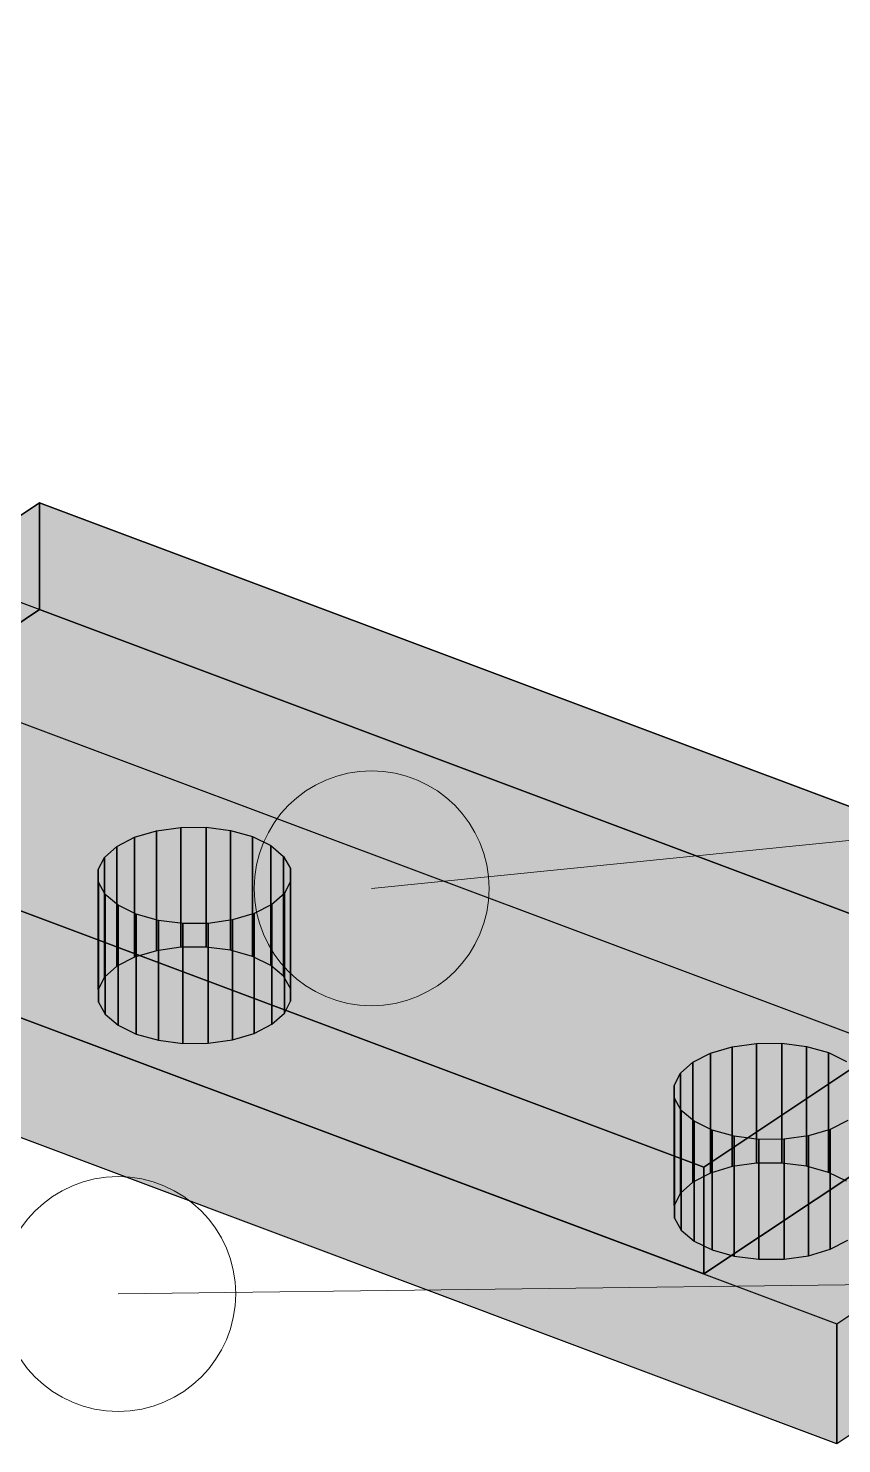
# Model space of a CAD drawing. Header units: millimetres. Extents: x 50 to 612415, y 2 to 4150.
# Drawn here: x 493578.8 to 493616.9, y 3122.3 to 3188.6 of the extents above; entities that cross this region are included whole.
import ezdxf

# ---------------------------------------------------------------- set-up
doc = ezdxf.new("R2010")
doc.units = ezdxf.units.MM
for name, color, linetype, lineweight in [('DIM', 7, 'Continuous', 13), ('HATCH', 8, 'Continuous', 9), ('OUTLINE', 7, 'Continuous', 25)]:
    doc.layers.add(name, color=color, linetype=linetype, lineweight=lineweight)

msp = doc.modelspace()

# ---------------------------------------------------------------- hatches: boundary and pattern name
at = {"layer": 'HATCH', "true_color": 0xaaafb2}
for points in [[(493579.361, 3161.386), (493560.696, 3148.943), (493560.696, 3153.95), (493579.361, 3166.393)], [(493610.469, 3130.279), (493629.134, 3142.722), (493629.134, 3147.728), (493610.469, 3135.285)], [(493635.355, 3134.776), (493616.69, 3122.333), (493616.69, 3127.945), (493635.355, 3140.389)]]:
    msp.add_hatch(color=253, dxfattribs=at).paths.add_polyline_path(points)
at = {"layer": 'HATCH', "true_color": 0xb7bcc0}
for points in [[(493579.361, 3166.393), (493560.696, 3153.95), (493610.469, 3135.285)], [(493579.361, 3166.393), (493610.469, 3135.285), (493629.134, 3147.728)], [(493573.139, 3163.72), (493554.474, 3151.276), (493582.99, 3150.304)], [(493573.139, 3163.72), (493585.978, 3151.189), (493587.162, 3151.195)], [(493573.139, 3163.72), (493587.162, 3151.195), (493588.309, 3151.048)], [(493573.139, 3163.72), (493584.837, 3151.029), (493585.978, 3151.189)], [(493573.139, 3163.72), (493588.309, 3151.048), (493589.341, 3150.758)], [(493573.139, 3163.72), (493583.818, 3150.728), (493584.837, 3151.029)], [(493573.139, 3163.72), (493589.341, 3150.758), (493590.188, 3150.344)], [(493573.139, 3163.72), (493582.99, 3150.304), (493583.818, 3150.728)], [(493635.355, 3140.389), (493573.139, 3163.72), (493590.188, 3150.344)], [(493610.469, 3130.279), (493560.696, 3148.943), (493579.361, 3161.386)], [(493629.134, 3142.722), (493610.469, 3130.279), (493579.361, 3161.386)], [(493582.99, 3144.692), (493554.474, 3145.664), (493573.139, 3158.107)], [(493587.162, 3145.583), (493585.978, 3145.576), (493573.139, 3158.107)], [(493588.309, 3145.436), (493587.162, 3145.583), (493573.139, 3158.107)], [(493585.978, 3145.576), (493584.837, 3145.417), (493573.139, 3158.107)], [(493589.341, 3145.145), (493588.309, 3145.436), (493573.139, 3158.107)], [(493584.837, 3145.417), (493583.818, 3145.115), (493573.139, 3158.107)], [(493590.188, 3144.731), (493589.341, 3145.145), (493573.139, 3158.107)], [(493583.818, 3145.115), (493582.99, 3144.692), (493573.139, 3158.107)], [(493590.188, 3144.731), (493573.139, 3158.107), (493635.355, 3134.776)], [(493582.409, 3149.788), (493582.99, 3150.304), (493554.474, 3151.276)], [(493582.115, 3149.215), (493582.409, 3149.788), (493554.474, 3151.276)], [(493582.128, 3148.623), (493582.115, 3149.215), (493554.474, 3151.276)], [(493582.447, 3148.052), (493582.128, 3148.623), (493554.474, 3151.276)], [(493554.474, 3151.276), (493583.051, 3147.543), (493582.447, 3148.052)], [(493554.474, 3151.276), (493583.897, 3147.129), (493583.051, 3147.543)], [(493554.474, 3151.276), (493609.408, 3137.942), (493583.897, 3147.129)], [(493554.474, 3151.276), (493616.69, 3127.945), (493609.408, 3137.942)], [(493635.355, 3140.389), (493590.188, 3150.344), (493590.791, 3149.834)], [(493635.355, 3140.389), (493590.791, 3149.834), (493591.11, 3149.264)], [(493635.355, 3140.389), (493591.11, 3149.264), (493591.123, 3148.672)], [(493590.829, 3148.098), (493590.249, 3147.582), (493615.269, 3140.938)], [(493635.355, 3140.389), (493591.123, 3148.672), (493590.829, 3148.098)], [(493590.829, 3148.098), (493615.269, 3140.938), (493616.301, 3140.648)], [(493635.355, 3140.389), (493590.829, 3148.098), (493616.301, 3140.648)], [(493609.369, 3139.678), (493590.249, 3147.582), (493589.42, 3147.159)], [(493590.249, 3147.582), (493612.938, 3141.079), (493614.122, 3141.085)], [(493590.249, 3147.582), (493614.122, 3141.085), (493615.269, 3140.938)], [(493590.249, 3147.582), (493611.797, 3140.919), (493612.938, 3141.079)], [(493590.249, 3147.582), (493610.778, 3140.617), (493611.797, 3140.919)], [(493590.249, 3147.582), (493609.95, 3140.194), (493610.778, 3140.617)], [(493609.369, 3139.678), (493609.95, 3140.194), (493590.249, 3147.582)], [(493609.369, 3139.678), (493584.929, 3146.838), (493583.897, 3147.129)], [(493609.076, 3139.105), (493609.369, 3139.678), (493583.897, 3147.129)], [(493609.089, 3138.512), (493609.076, 3139.105), (493583.897, 3147.129)], [(493609.408, 3137.942), (493609.089, 3138.512), (493583.897, 3147.129)], [(493609.369, 3139.678), (493586.077, 3146.691), (493584.929, 3146.838)], [(493609.369, 3139.678), (493588.401, 3146.857), (493587.261, 3146.698)], [(493609.369, 3139.678), (493589.42, 3147.159), (493588.401, 3146.857)], [(493609.369, 3139.678), (493587.261, 3146.698), (493586.077, 3146.691)], [(493554.474, 3145.664), (493582.99, 3144.692), (493582.409, 3144.176)], [(493554.474, 3145.664), (493582.409, 3144.176), (493582.115, 3143.602)], [(493554.474, 3145.664), (493582.115, 3143.602), (493582.128, 3143.01)], [(493554.474, 3145.664), (493582.128, 3143.01), (493582.447, 3142.44)], [(493582.447, 3142.44), (493583.051, 3141.93), (493554.474, 3145.664)], [(493583.051, 3141.93), (493583.897, 3141.516), (493554.474, 3145.664)], [(493583.897, 3141.516), (493609.408, 3132.33), (493554.474, 3145.664)], [(493609.408, 3132.33), (493616.69, 3122.333), (493554.474, 3145.664)], [(493590.791, 3144.222), (493590.188, 3144.731), (493635.355, 3134.776)], [(493591.11, 3143.652), (493590.791, 3144.222), (493635.355, 3134.776)], [(493591.123, 3143.059), (493591.11, 3143.652), (493635.355, 3134.776)], [(493590.829, 3142.486), (493591.123, 3143.059), (493635.355, 3134.776)], [(493615.269, 3135.326), (493590.249, 3141.97), (493590.829, 3142.486)], [(493616.301, 3135.035), (493615.269, 3135.326), (493590.829, 3142.486)], [(493616.301, 3135.035), (493590.829, 3142.486), (493635.355, 3134.776)], [(493583.897, 3141.516), (493584.929, 3141.226), (493609.369, 3134.066)], [(493583.897, 3141.516), (493609.369, 3134.066), (493609.076, 3133.492)], [(493583.897, 3141.516), (493609.076, 3133.492), (493609.089, 3132.9)], [(493583.897, 3141.516), (493609.089, 3132.9), (493609.408, 3132.33)], [(493588.401, 3141.245), (493589.42, 3141.546), (493609.369, 3134.066)], [(493589.42, 3141.546), (493590.249, 3141.97), (493609.369, 3134.066)], [(493614.122, 3135.473), (493612.938, 3135.466), (493590.249, 3141.97)], [(493615.269, 3135.326), (493614.122, 3135.473), (493590.249, 3141.97)], [(493612.938, 3135.466), (493611.797, 3135.307), (493590.249, 3141.97)], [(493611.797, 3135.307), (493610.778, 3135.005), (493590.249, 3141.97)], [(493610.778, 3135.005), (493609.95, 3134.582), (493590.249, 3141.97)], [(493590.249, 3141.97), (493609.95, 3134.582), (493609.369, 3134.066)], [(493584.929, 3141.226), (493586.077, 3141.079), (493609.369, 3134.066)], [(493586.077, 3141.079), (493587.261, 3141.085), (493609.369, 3134.066)], [(493587.261, 3141.085), (493588.401, 3141.245), (493609.369, 3134.066)], [(493635.355, 3140.389), (493616.381, 3137.049), (493615.362, 3136.747)], [(493616.69, 3127.945), (493635.355, 3140.389), (493615.362, 3136.747)], [(493635.355, 3140.389), (493616.301, 3140.648), (493617.148, 3140.234)], [(493635.355, 3140.389), (493617.209, 3137.472), (493616.381, 3137.049)], [(493616.69, 3127.945), (493610.011, 3137.433), (493609.408, 3137.942)], [(493616.69, 3127.945), (493610.858, 3137.019), (493610.011, 3137.433)], [(493616.69, 3127.945), (493611.89, 3136.728), (493610.858, 3137.019)], [(493616.69, 3127.945), (493613.037, 3136.581), (493611.89, 3136.728)], [(493616.69, 3127.945), (493614.221, 3136.588), (493613.037, 3136.581)], [(493616.69, 3127.945), (493615.362, 3136.747), (493614.221, 3136.588)], [(493617.148, 3134.621), (493616.301, 3135.035), (493635.355, 3134.776)], [(493615.362, 3131.135), (493616.381, 3131.436), (493635.355, 3134.776)], [(493615.362, 3131.135), (493635.355, 3134.776), (493616.69, 3122.333)], [(493616.381, 3131.436), (493617.209, 3131.86), (493635.355, 3134.776)], [(493609.408, 3132.33), (493610.011, 3131.82), (493616.69, 3122.333)], [(493610.011, 3131.82), (493610.858, 3131.406), (493616.69, 3122.333)], [(493610.858, 3131.406), (493611.89, 3131.116), (493616.69, 3122.333)], [(493611.89, 3131.116), (493613.037, 3130.969), (493616.69, 3122.333)], [(493613.037, 3130.969), (493614.221, 3130.975), (493616.69, 3122.333)], [(493614.221, 3130.975), (493615.362, 3131.135), (493616.69, 3122.333)]]:
    msp.add_hatch(color=9, dxfattribs=at).paths.add_polyline_path(points)
at = {"layer": 'HATCH', "true_color": 0xacb1b5}
for points in [[(493629.134, 3142.722), (493579.361, 3161.386), (493579.361, 3166.393), (493629.134, 3147.728)], [(493573.139, 3158.107), (493635.355, 3134.776), (493635.355, 3140.389), (493573.139, 3163.72)], [(493560.696, 3148.943), (493610.469, 3130.279), (493610.469, 3135.285), (493560.696, 3153.95)], [(493616.69, 3122.333), (493554.474, 3145.664), (493554.474, 3151.276), (493616.69, 3127.945)]]:
    msp.add_hatch(color=253, dxfattribs=at).paths.add_polyline_path(points)
at = {"layer": 'HATCH', "true_color": 0xabb0b4}
for points in [[(493583.818, 3145.115), (493582.99, 3144.692), (493582.99, 3150.304), (493583.818, 3150.728)], [(493590.188, 3144.731), (493589.341, 3145.145), (493589.341, 3150.758), (493590.188, 3150.344)], [(493583.051, 3141.93), (493583.897, 3141.516), (493583.897, 3147.129), (493583.051, 3147.543)], [(493589.42, 3141.546), (493590.249, 3141.97), (493590.249, 3147.582), (493589.42, 3147.159)], [(493610.778, 3135.005), (493609.95, 3134.582), (493609.95, 3140.194), (493610.778, 3140.617)], [(493617.148, 3134.621), (493616.301, 3135.035), (493616.301, 3140.648), (493617.148, 3140.234)], [(493616.381, 3131.436), (493617.209, 3131.86), (493617.209, 3137.472), (493616.381, 3137.049)], [(493610.011, 3131.82), (493610.858, 3131.406), (493610.858, 3137.019), (493610.011, 3137.433)]]:
    msp.add_hatch(color=253, dxfattribs=at).paths.add_polyline_path(points)
at = {"layer": 'HATCH', "true_color": 0xadb2b6}
for points in [[(493584.837, 3145.417), (493583.818, 3145.115), (493583.818, 3150.728), (493584.837, 3151.029)], [(493589.341, 3145.145), (493588.309, 3145.436), (493588.309, 3151.048), (493589.341, 3150.758)], [(493583.897, 3141.516), (493584.929, 3141.226), (493584.929, 3146.838), (493583.897, 3147.129)], [(493588.401, 3141.245), (493589.42, 3141.546), (493589.42, 3147.159), (493588.401, 3146.857)], [(493611.797, 3135.307), (493610.778, 3135.005), (493610.778, 3140.617), (493611.797, 3140.919)], [(493616.301, 3135.035), (493615.269, 3135.326), (493615.269, 3140.938), (493616.301, 3140.648)], [(493610.858, 3131.406), (493611.89, 3131.116), (493611.89, 3136.728), (493610.858, 3137.019)], [(493615.362, 3131.135), (493616.381, 3131.436), (493616.381, 3137.049), (493615.362, 3136.747)]]:
    msp.add_hatch(color=253, dxfattribs=at).paths.add_polyline_path(points)
at = {"layer": 'HATCH', "true_color": 0xaeb3b7}
for points in [[(493585.978, 3145.576), (493584.837, 3145.417), (493584.837, 3151.029), (493585.978, 3151.189)], [(493588.309, 3145.436), (493587.162, 3145.583), (493587.162, 3151.195), (493588.309, 3151.048)], [(493584.929, 3141.226), (493586.077, 3141.079), (493586.077, 3146.691), (493584.929, 3146.838)], [(493587.261, 3141.085), (493588.401, 3141.245), (493588.401, 3146.857), (493587.261, 3146.698)], [(493612.938, 3135.466), (493611.797, 3135.307), (493611.797, 3140.919), (493612.938, 3141.079)], [(493615.269, 3135.326), (493614.122, 3135.473), (493614.122, 3141.085), (493615.269, 3140.938)], [(493611.89, 3131.116), (493613.037, 3130.969), (493613.037, 3136.581), (493611.89, 3136.728)], [(493614.221, 3130.975), (493615.362, 3131.135), (493615.362, 3136.747), (493614.221, 3136.588)]]:
    msp.add_hatch(color=253, dxfattribs=at).paths.add_polyline_path(points)
at = {"layer": 'HATCH', "true_color": 0xaeb4b7}
for points in [[(493587.162, 3145.583), (493585.978, 3145.576), (493585.978, 3151.189), (493587.162, 3151.195)], [(493586.077, 3141.079), (493587.261, 3141.085), (493587.261, 3146.698), (493586.077, 3146.691)], [(493614.122, 3135.473), (493612.938, 3135.466), (493612.938, 3141.079), (493614.122, 3141.085)], [(493613.037, 3130.969), (493614.221, 3130.975), (493614.221, 3136.588), (493613.037, 3136.581)]]:
    msp.add_hatch(color=253, dxfattribs=at).paths.add_polyline_path(points)
at = {"layer": 'HATCH', "true_color": 0xa8aeb1}
for points in [[(493582.99, 3144.692), (493582.409, 3144.176), (493582.409, 3149.788), (493582.99, 3150.304)], [(493590.249, 3141.97), (493590.829, 3142.486), (493590.829, 3148.098), (493590.249, 3147.582)], [(493609.95, 3134.582), (493609.369, 3134.066), (493609.369, 3139.678), (493609.95, 3140.194)]]:
    msp.add_hatch(color=253, dxfattribs=at).paths.add_polyline_path(points)
at = {"layer": 'HATCH', "true_color": 0xa9aeb1}
for points in [[(493590.791, 3144.222), (493590.188, 3144.731), (493590.188, 3150.344), (493590.791, 3149.834)], [(493582.447, 3142.44), (493583.051, 3141.93), (493583.051, 3147.543), (493582.447, 3148.052)], [(493609.408, 3132.33), (493610.011, 3131.82), (493610.011, 3137.433), (493609.408, 3137.942)]]:
    msp.add_hatch(color=253, dxfattribs=at).paths.add_polyline_path(points)
at = {"layer": 'HATCH', "true_color": 0xa6abae}
for points in [[(493582.409, 3144.176), (493582.115, 3143.602), (493582.115, 3149.215), (493582.409, 3149.788)], [(493591.11, 3143.652), (493590.791, 3144.222), (493590.791, 3149.834), (493591.11, 3149.264)], [(493582.128, 3143.01), (493582.447, 3142.44), (493582.447, 3148.052), (493582.128, 3148.623)], [(493590.829, 3142.486), (493591.123, 3143.059), (493591.123, 3148.672), (493590.829, 3148.098)], [(493609.369, 3134.066), (493609.076, 3133.492), (493609.076, 3139.105), (493609.369, 3139.678)], [(493609.089, 3132.9), (493609.408, 3132.33), (493609.408, 3137.942), (493609.089, 3138.512)]]:
    msp.add_hatch(color=253, dxfattribs=at).paths.add_polyline_path(points)
at = {"layer": 'HATCH', "true_color": 0xa3a8ab}
for points in [[(493582.115, 3143.602), (493582.128, 3143.01), (493582.128, 3148.623), (493582.115, 3149.215)], [(493591.123, 3143.059), (493591.11, 3143.652), (493591.11, 3149.264), (493591.123, 3148.672)], [(493609.076, 3133.492), (493609.089, 3132.9), (493609.089, 3138.512), (493609.076, 3139.105)]]:
    msp.add_hatch(color=253, dxfattribs=at).paths.add_polyline_path(points)

# ---------------------------------------------------------------- linework, layer by layer
at = {"layer": 'DIM'}
for points in [[(493594.915, 3148.336), (496800, 3470), (496900, 3470)], [(493583.05, 3129.343), (496800, 3170), (496900, 3170)]]:
    msp.add_lwpolyline(points, dxfattribs=at)
for centre in [(493594.915, 3148.336), (493583.05, 3129.343)]:
    msp.add_circle(centre, 5.5, dxfattribs=at)
at = {"layer": 'OUTLINE', "color": 139, "true_color": 0x42544a}
for p, q in [((493560.696, 3153.95), (493579.361, 3166.393)), ((493579.361, 3166.393), (493560.696, 3153.95)), ((493579.361, 3166.393), (493579.361, 3161.386)), ((493579.361, 3161.386), (493579.361, 3166.393)), ((493579.361, 3166.393), (493629.134, 3147.728)), ((493629.134, 3147.728), (493579.361, 3166.393)), ((493635.355, 3140.389), (493573.139, 3163.72)), ((493635.355, 3140.389), (493573.139, 3163.72)), ((493579.361, 3161.386), (493560.696, 3148.943)), ((493560.696, 3148.943), (493579.361, 3161.386)), ((493629.134, 3142.722), (493579.361, 3161.386)), ((493579.361, 3161.386), (493629.134, 3142.722)), ((493573.139, 3158.107), (493635.355, 3134.776)), ((493573.139, 3158.107), (493635.355, 3134.776)), ((493560.696, 3153.95), (493610.469, 3135.285)), ((493610.469, 3135.285), (493560.696, 3153.95)), ((493554.474, 3151.276), (493616.69, 3127.945)), ((493554.474, 3151.276), (493616.69, 3127.945)), ((493582.99, 3150.304), (493583.818, 3150.728)), ((493582.99, 3150.304), (493583.818, 3150.728)), ((493583.818, 3150.728), (493584.837, 3151.029)), ((493583.818, 3150.728), (493584.837, 3151.029)), ((493583.818, 3145.115), (493583.818, 3150.728)), ((493583.818, 3150.728), (493583.818, 3145.115)), ((493584.837, 3151.029), (493585.978, 3151.189)), ((493584.837, 3151.029), (493585.978, 3151.189)), ((493584.837, 3145.417), (493584.837, 3151.029)), ((493584.837, 3151.029), (493584.837, 3145.417)), ((493585.978, 3151.189), (493587.162, 3151.195)), ((493585.978, 3151.189), (493587.162, 3151.195)), ((493585.978, 3145.576), (493585.978, 3151.189)), ((493585.978, 3151.189), (493585.978, 3145.576)), ((493587.162, 3151.195), (493588.309, 3151.048)), ((493587.162, 3151.195), (493587.162, 3145.583)), ((493587.162, 3145.583), (493587.162, 3151.195)), ((493587.162, 3151.195), (493588.309, 3151.048)), ((493588.309, 3151.048), (493589.341, 3150.758)), ((493588.309, 3151.048), (493588.309, 3145.436)), ((493588.309, 3145.436), (493588.309, 3151.048)), ((493588.309, 3151.048), (493589.341, 3150.758)), ((493589.341, 3150.758), (493590.188, 3150.344)), ((493589.341, 3150.758), (493589.341, 3145.145)), ((493589.341, 3145.145), (493589.341, 3150.758)), ((493589.341, 3150.758), (493590.188, 3150.344)), ((493582.409, 3149.788), (493582.99, 3150.304)), ((493582.409, 3149.788), (493582.99, 3150.304)), ((493582.99, 3144.692), (493582.99, 3150.304)), ((493582.99, 3150.304), (493582.99, 3144.692)), ((493590.188, 3150.344), (493590.188, 3144.731)), ((493590.188, 3144.731), (493590.188, 3150.344)), ((493590.188, 3150.344), (493590.791, 3149.834)), ((493590.188, 3150.344), (493590.791, 3149.834)), ((493582.115, 3149.215), (493582.409, 3149.788)), ((493582.115, 3149.215), (493582.409, 3149.788)), ((493582.409, 3144.176), (493582.409, 3149.788)), ((493582.409, 3149.788), (493582.409, 3144.176)), ((493590.791, 3149.834), (493590.791, 3144.222)), ((493590.791, 3144.222), (493590.791, 3149.834)), ((493590.791, 3149.834), (493591.11, 3149.264)), ((493590.791, 3149.834), (493591.11, 3149.264)), ((493610.469, 3130.279), (493560.696, 3148.943)), ((493560.696, 3148.943), (493610.469, 3130.279)), ((493582.115, 3143.602), (493582.115, 3149.215)), ((493582.128, 3148.623), (493582.115, 3149.215)), ((493582.115, 3149.215), (493582.115, 3143.602)), ((493582.128, 3148.623), (493582.115, 3149.215)), ((493591.11, 3149.264), (493591.11, 3143.652)), ((493591.11, 3143.652), (493591.11, 3149.264)), ((493591.11, 3149.264), (493591.123, 3148.672)), ((493591.11, 3149.264), (493591.123, 3148.672)), ((493582.128, 3143.01), (493582.128, 3148.623)), ((493582.447, 3148.052), (493582.128, 3148.623)), ((493582.447, 3148.052), (493582.128, 3148.623)), ((493582.128, 3148.623), (493582.128, 3143.01)), ((493590.829, 3148.098), (493590.249, 3147.582)), ((493590.829, 3148.098), (493590.249, 3147.582)), ((493591.123, 3148.672), (493590.829, 3148.098)), ((493591.123, 3148.672), (493590.829, 3148.098)), ((493590.829, 3148.098), (493590.829, 3142.486)), ((493590.829, 3142.486), (493590.829, 3148.098)), ((493591.123, 3148.672), (493591.123, 3143.059)), ((493591.123, 3143.059), (493591.123, 3148.672)), ((493582.447, 3142.44), (493582.447, 3148.052)), ((493583.051, 3147.543), (493582.447, 3148.052)), ((493583.051, 3147.543), (493582.447, 3148.052)), ((493582.447, 3148.052), (493582.447, 3142.44)), ((493583.051, 3141.93), (493583.051, 3147.543)), ((493583.897, 3147.129), (493583.051, 3147.543)), ((493583.897, 3147.129), (493583.051, 3147.543)), ((493583.051, 3147.543), (493583.051, 3141.93)), ((493590.249, 3147.582), (493589.42, 3147.159)), ((493590.249, 3147.582), (493589.42, 3147.159)), ((493590.249, 3147.582), (493590.249, 3141.97)), ((493590.249, 3141.97), (493590.249, 3147.582)), ((493610.469, 3135.285), (493629.134, 3147.728)), ((493629.134, 3147.728), (493610.469, 3135.285)), ((493583.897, 3141.516), (493583.897, 3147.129)), ((493584.929, 3146.838), (493583.897, 3147.129)), ((493583.897, 3147.129), (493583.897, 3141.516)), ((493584.929, 3146.838), (493583.897, 3147.129)), ((493584.929, 3141.226), (493584.929, 3146.838)), ((493586.077, 3146.691), (493584.929, 3146.838)), ((493584.929, 3146.838), (493584.929, 3141.226)), ((493586.077, 3146.691), (493584.929, 3146.838)), ((493588.401, 3146.857), (493587.261, 3146.698)), ((493588.401, 3146.857), (493587.261, 3146.698)), ((493589.42, 3147.159), (493588.401, 3146.857)), ((493589.42, 3147.159), (493588.401, 3146.857)), ((493588.401, 3146.857), (493588.401, 3141.245)), ((493588.401, 3141.245), (493588.401, 3146.857)), ((493589.42, 3147.159), (493589.42, 3141.546)), ((493589.42, 3141.546), (493589.42, 3147.159)), ((493587.261, 3146.698), (493586.077, 3146.691)), ((493587.261, 3146.698), (493586.077, 3146.691)), ((493586.077, 3141.079), (493586.077, 3146.691)), ((493586.077, 3146.691), (493586.077, 3141.079)), ((493587.261, 3146.698), (493587.261, 3141.085)), ((493587.261, 3141.085), (493587.261, 3146.698)), ((493616.69, 3122.333), (493554.474, 3145.664)), ((493616.69, 3122.333), (493554.474, 3145.664)), ((493584.837, 3145.417), (493583.818, 3145.115)), ((493584.837, 3145.417), (493583.818, 3145.115)), ((493585.978, 3145.576), (493584.837, 3145.417)), ((493585.978, 3145.576), (493584.837, 3145.417)), ((493587.162, 3145.583), (493585.978, 3145.576)), ((493587.162, 3145.583), (493585.978, 3145.576)), ((493588.309, 3145.436), (493587.162, 3145.583)), ((493588.309, 3145.436), (493587.162, 3145.583)), ((493589.341, 3145.145), (493588.309, 3145.436)), ((493589.341, 3145.145), (493588.309, 3145.436)), ((493583.818, 3145.115), (493582.99, 3144.692)), ((493583.818, 3145.115), (493582.99, 3144.692)), ((493590.188, 3144.731), (493589.341, 3145.145)), ((493590.188, 3144.731), (493589.341, 3145.145)), ((493582.409, 3144.176), (493582.115, 3143.602)), ((493582.409, 3144.176), (493582.115, 3143.602)), ((493582.99, 3144.692), (493582.409, 3144.176)), ((493582.99, 3144.692), (493582.409, 3144.176)), ((493590.791, 3144.222), (493590.188, 3144.731)), ((493590.791, 3144.222), (493590.188, 3144.731)), ((493591.11, 3143.652), (493590.791, 3144.222)), ((493591.11, 3143.652), (493590.791, 3144.222)), ((493582.115, 3143.602), (493582.128, 3143.01)), ((493582.115, 3143.602), (493582.128, 3143.01)), ((493591.123, 3143.059), (493591.11, 3143.652)), ((493591.123, 3143.059), (493591.11, 3143.652)), ((493582.128, 3143.01), (493582.447, 3142.44)), ((493582.128, 3143.01), (493582.447, 3142.44)), ((493590.829, 3142.486), (493591.123, 3143.059)), ((493590.829, 3142.486), (493591.123, 3143.059)), ((493582.447, 3142.44), (493583.051, 3141.93)), ((493582.447, 3142.44), (493583.051, 3141.93)), ((493590.249, 3141.97), (493590.829, 3142.486)), ((493590.249, 3141.97), (493590.829, 3142.486)), ((493629.134, 3142.722), (493610.469, 3130.279)), ((493610.469, 3130.279), (493629.134, 3142.722)), ((493583.051, 3141.93), (493583.897, 3141.516)), ((493583.051, 3141.93), (493583.897, 3141.516)), ((493583.897, 3141.516), (493584.929, 3141.226)), ((493583.897, 3141.516), (493584.929, 3141.226)), ((493588.401, 3141.245), (493589.42, 3141.546)), ((493588.401, 3141.245), (493589.42, 3141.546)), ((493589.42, 3141.546), (493590.249, 3141.97)), ((493589.42, 3141.546), (493590.249, 3141.97)), ((493584.929, 3141.226), (493586.077, 3141.079)), ((493584.929, 3141.226), (493586.077, 3141.079)), ((493586.077, 3141.079), (493587.261, 3141.085)), ((493586.077, 3141.079), (493587.261, 3141.085)), ((493587.261, 3141.085), (493588.401, 3141.245)), ((493587.261, 3141.085), (493588.401, 3141.245)), ((493610.778, 3140.617), (493611.797, 3140.919)), ((493610.778, 3140.617), (493611.797, 3140.919)), ((493611.797, 3140.919), (493612.938, 3141.079)), ((493611.797, 3140.919), (493612.938, 3141.079)), ((493611.797, 3135.307), (493611.797, 3140.919)), ((493611.797, 3140.919), (493611.797, 3135.307)), ((493612.938, 3141.079), (493614.122, 3141.085)), ((493612.938, 3141.079), (493614.122, 3141.085)), ((493612.938, 3135.466), (493612.938, 3141.079)), ((493612.938, 3141.079), (493612.938, 3135.466)), ((493614.122, 3141.085), (493615.269, 3140.938)), ((493614.122, 3141.085), (493614.122, 3135.473)), ((493614.122, 3135.473), (493614.122, 3141.085)), ((493614.122, 3141.085), (493615.269, 3140.938)), ((493615.269, 3140.938), (493616.301, 3140.648)), ((493615.269, 3140.938), (493615.269, 3135.326)), ((493615.269, 3135.326), (493615.269, 3140.938)), ((493615.269, 3140.938), (493616.301, 3140.648)), ((493609.369, 3139.678), (493609.95, 3140.194)), ((493609.369, 3139.678), (493609.95, 3140.194)), ((493609.95, 3140.194), (493610.778, 3140.617)), ((493609.95, 3140.194), (493610.778, 3140.617)), ((493609.95, 3134.582), (493609.95, 3140.194)), ((493609.95, 3140.194), (493609.95, 3134.582)), ((493610.778, 3135.005), (493610.778, 3140.617)), ((493610.778, 3140.617), (493610.778, 3135.005)), ((493616.301, 3140.648), (493616.301, 3135.035)), ((493616.301, 3135.035), (493616.301, 3140.648)), ((493616.301, 3140.648), (493617.148, 3140.234)), ((493616.301, 3140.648), (493617.148, 3140.234)), ((493616.69, 3127.945), (493635.355, 3140.389)), ((493616.69, 3127.945), (493635.355, 3140.389)), ((493609.076, 3139.105), (493609.369, 3139.678)), ((493609.076, 3139.105), (493609.369, 3139.678)), ((493609.369, 3134.066), (493609.369, 3139.678)), ((493609.369, 3139.678), (493609.369, 3134.066)), ((493609.089, 3138.512), (493609.076, 3139.105)), ((493609.076, 3133.492), (493609.076, 3139.105)), ((493609.089, 3138.512), (493609.076, 3139.105)), ((493609.076, 3139.105), (493609.076, 3133.492)), ((493609.408, 3137.942), (493609.089, 3138.512)), ((493609.089, 3132.9), (493609.089, 3138.512)), ((493609.408, 3137.942), (493609.089, 3138.512)), ((493609.089, 3138.512), (493609.089, 3132.9)), ((493609.408, 3132.33), (493609.408, 3137.942)), ((493610.011, 3137.433), (493609.408, 3137.942)), ((493609.408, 3137.942), (493609.408, 3132.33)), ((493610.011, 3137.433), (493609.408, 3137.942)), ((493617.209, 3137.472), (493616.381, 3137.049)), ((493617.209, 3137.472), (493616.381, 3137.049)), ((493610.011, 3131.82), (493610.011, 3137.433)), ((493610.858, 3137.019), (493610.011, 3137.433)), ((493610.011, 3137.433), (493610.011, 3131.82)), ((493610.858, 3137.019), (493610.011, 3137.433)), ((493610.858, 3131.406), (493610.858, 3137.019)), ((493611.89, 3136.728), (493610.858, 3137.019)), ((493610.858, 3137.019), (493610.858, 3131.406)), ((493611.89, 3136.728), (493610.858, 3137.019)), ((493616.381, 3137.049), (493615.362, 3136.747)), ((493616.381, 3137.049), (493615.362, 3136.747)), ((493616.381, 3137.049), (493616.381, 3131.436)), ((493616.381, 3131.436), (493616.381, 3137.049)), ((493611.89, 3131.116), (493611.89, 3136.728)), ((493613.037, 3136.581), (493611.89, 3136.728)), ((493611.89, 3136.728), (493611.89, 3131.116)), ((493613.037, 3136.581), (493611.89, 3136.728)), ((493614.221, 3136.588), (493613.037, 3136.581)), ((493614.221, 3136.588), (493613.037, 3136.581)), ((493613.037, 3130.969), (493613.037, 3136.581)), ((493613.037, 3136.581), (493613.037, 3130.969)), ((493615.362, 3136.747), (493614.221, 3136.588)), ((493615.362, 3136.747), (493614.221, 3136.588)), ((493614.221, 3136.588), (493614.221, 3130.975)), ((493614.221, 3130.975), (493614.221, 3136.588)), ((493615.362, 3136.747), (493615.362, 3131.135)), ((493615.362, 3131.135), (493615.362, 3136.747)), ((493610.778, 3135.005), (493609.95, 3134.582)), ((493610.778, 3135.005), (493609.95, 3134.582)), ((493610.469, 3130.279), (493610.469, 3135.285)), ((493610.469, 3135.285), (493610.469, 3130.279)), ((493611.797, 3135.307), (493610.778, 3135.005)), ((493611.797, 3135.307), (493610.778, 3135.005)), ((493612.938, 3135.466), (493611.797, 3135.307)), ((493612.938, 3135.466), (493611.797, 3135.307)), ((493614.122, 3135.473), (493612.938, 3135.466)), ((493614.122, 3135.473), (493612.938, 3135.466)), ((493615.269, 3135.326), (493614.122, 3135.473)), ((493615.269, 3135.326), (493614.122, 3135.473)), ((493616.301, 3135.035), (493615.269, 3135.326)), ((493616.301, 3135.035), (493615.269, 3135.326)), ((493617.148, 3134.621), (493616.301, 3135.035)), ((493617.148, 3134.621), (493616.301, 3135.035)), ((493609.95, 3134.582), (493609.369, 3134.066)), ((493609.95, 3134.582), (493609.369, 3134.066)), ((493635.355, 3134.776), (493616.69, 3122.333)), ((493635.355, 3134.776), (493616.69, 3122.333)), ((493609.369, 3134.066), (493609.076, 3133.492)), ((493609.369, 3134.066), (493609.076, 3133.492)), ((493609.076, 3133.492), (493609.089, 3132.9)), ((493609.076, 3133.492), (493609.089, 3132.9)), ((493609.089, 3132.9), (493609.408, 3132.33)), ((493609.089, 3132.9), (493609.408, 3132.33)), ((493609.408, 3132.33), (493610.011, 3131.82)), ((493609.408, 3132.33), (493610.011, 3131.82)), ((493610.011, 3131.82), (493610.858, 3131.406)), ((493610.011, 3131.82), (493610.858, 3131.406)), ((493616.381, 3131.436), (493617.209, 3131.86)), ((493616.381, 3131.436), (493617.209, 3131.86)), ((493610.858, 3131.406), (493611.89, 3131.116)), ((493610.858, 3131.406), (493611.89, 3131.116)), ((493611.89, 3131.116), (493613.037, 3130.969)), ((493611.89, 3131.116), (493613.037, 3130.969)), ((493613.037, 3130.969), (493614.221, 3130.975)), ((493613.037, 3130.969), (493614.221, 3130.975)), ((493614.221, 3130.975), (493615.362, 3131.135)), ((493614.221, 3130.975), (493615.362, 3131.135)), ((493615.362, 3131.135), (493616.381, 3131.436)), ((493615.362, 3131.135), (493616.381, 3131.436)), ((493616.69, 3127.945), (493616.69, 3122.333)), ((493616.69, 3122.333), (493616.69, 3127.945))]:
    msp.add_line(p, q, dxfattribs=at)

doc.saveas('drawing.dxf')
